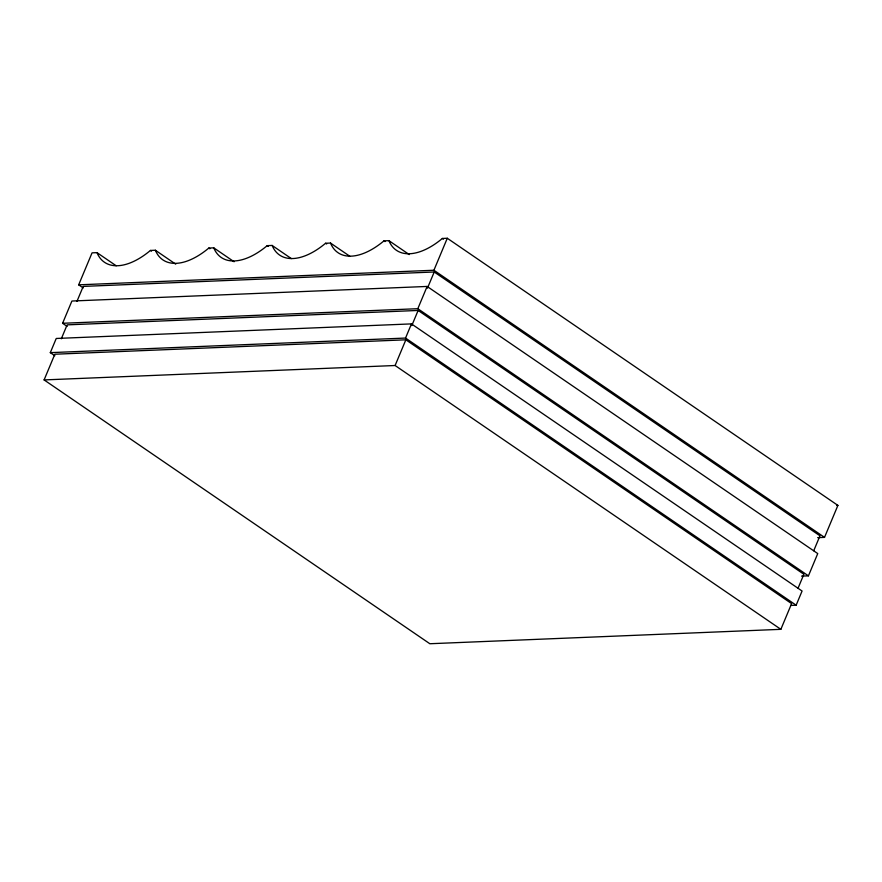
<?xml version="1.0" encoding="UTF-8"?>
<svg xmlns="http://www.w3.org/2000/svg" width="882" height="882" viewBox="0 0 882 882"><rect width="100%" height="100%" fill="white"/><g stroke="black" fill="none" stroke-linecap="round" stroke-linejoin="round"><path stroke-width="1.32" d="M54.849 355.744L50.307 352.646L56.239 338.468L411.464 323.892L802.08 591.028L796.148 605.195L790.658 605.427M67.131 326.395L62.589 323.286L71.905 301.027L427.131 286.441L817.746 553.576L808.43 575.847L801.551 576.122M83.217 287.929L78.674 284.831L92.059 252.847L96.987 252.638A67.286 35.401 -55.6 0 0 150.436 250.444L155.375 250.245A67.286 35.401 -55.6 0 0 208.825 248.051L213.753 247.842A67.286 35.401 -55.6 0 0 267.202 245.648L272.141 245.45A67.286 35.401 -55.6 0 0 325.59 243.256L330.518 243.057A67.286 35.401 -55.6 0 0 383.968 240.863L388.907 240.654A67.286 35.401 -55.6 0 0 442.356 238.46L447.284 238.261L837.9 505.397L824.516 537.381L817.636 537.667M44.1 379.922L54.849 354.222L405.852 339.813L791.606 603.619L780.857 629.329L429.854 643.739L44.1 379.922L395.103 365.512L780.857 629.329M61.31 338.787L67.131 324.863L418.134 310.453L803.888 574.27L798.067 588.184M76.966 301.346L83.217 286.407L434.22 271.987L819.973 535.804L813.722 550.754M50.307 352.646L405.533 338.06L411.464 323.892M62.589 323.286L417.814 308.7L427.131 286.441M78.674 284.831L433.911 270.245L447.284 238.261M395.103 365.512L405.852 339.813M411.784 325.634L418.134 310.453M427.45 288.182L434.22 271.987M836.665 505.452L837.9 505.397M442.356 238.46L443.414 239.187M433.911 270.245L824.516 537.381M388.907 240.654L409.248 254.567M383.968 240.863L385.037 241.591M330.518 243.057L349.735 256.199M325.59 243.256L326.649 243.983M417.814 308.7L808.43 575.847M272.141 245.45L291.358 258.591M405.533 338.06L796.148 605.195M267.202 245.648L268.271 246.376M213.753 247.842L234.105 261.756M208.825 248.051L209.883 248.779M155.375 250.245L175.716 264.159M150.436 250.444L151.506 251.172M96.987 252.638L116.204 265.78"/></g></svg>
